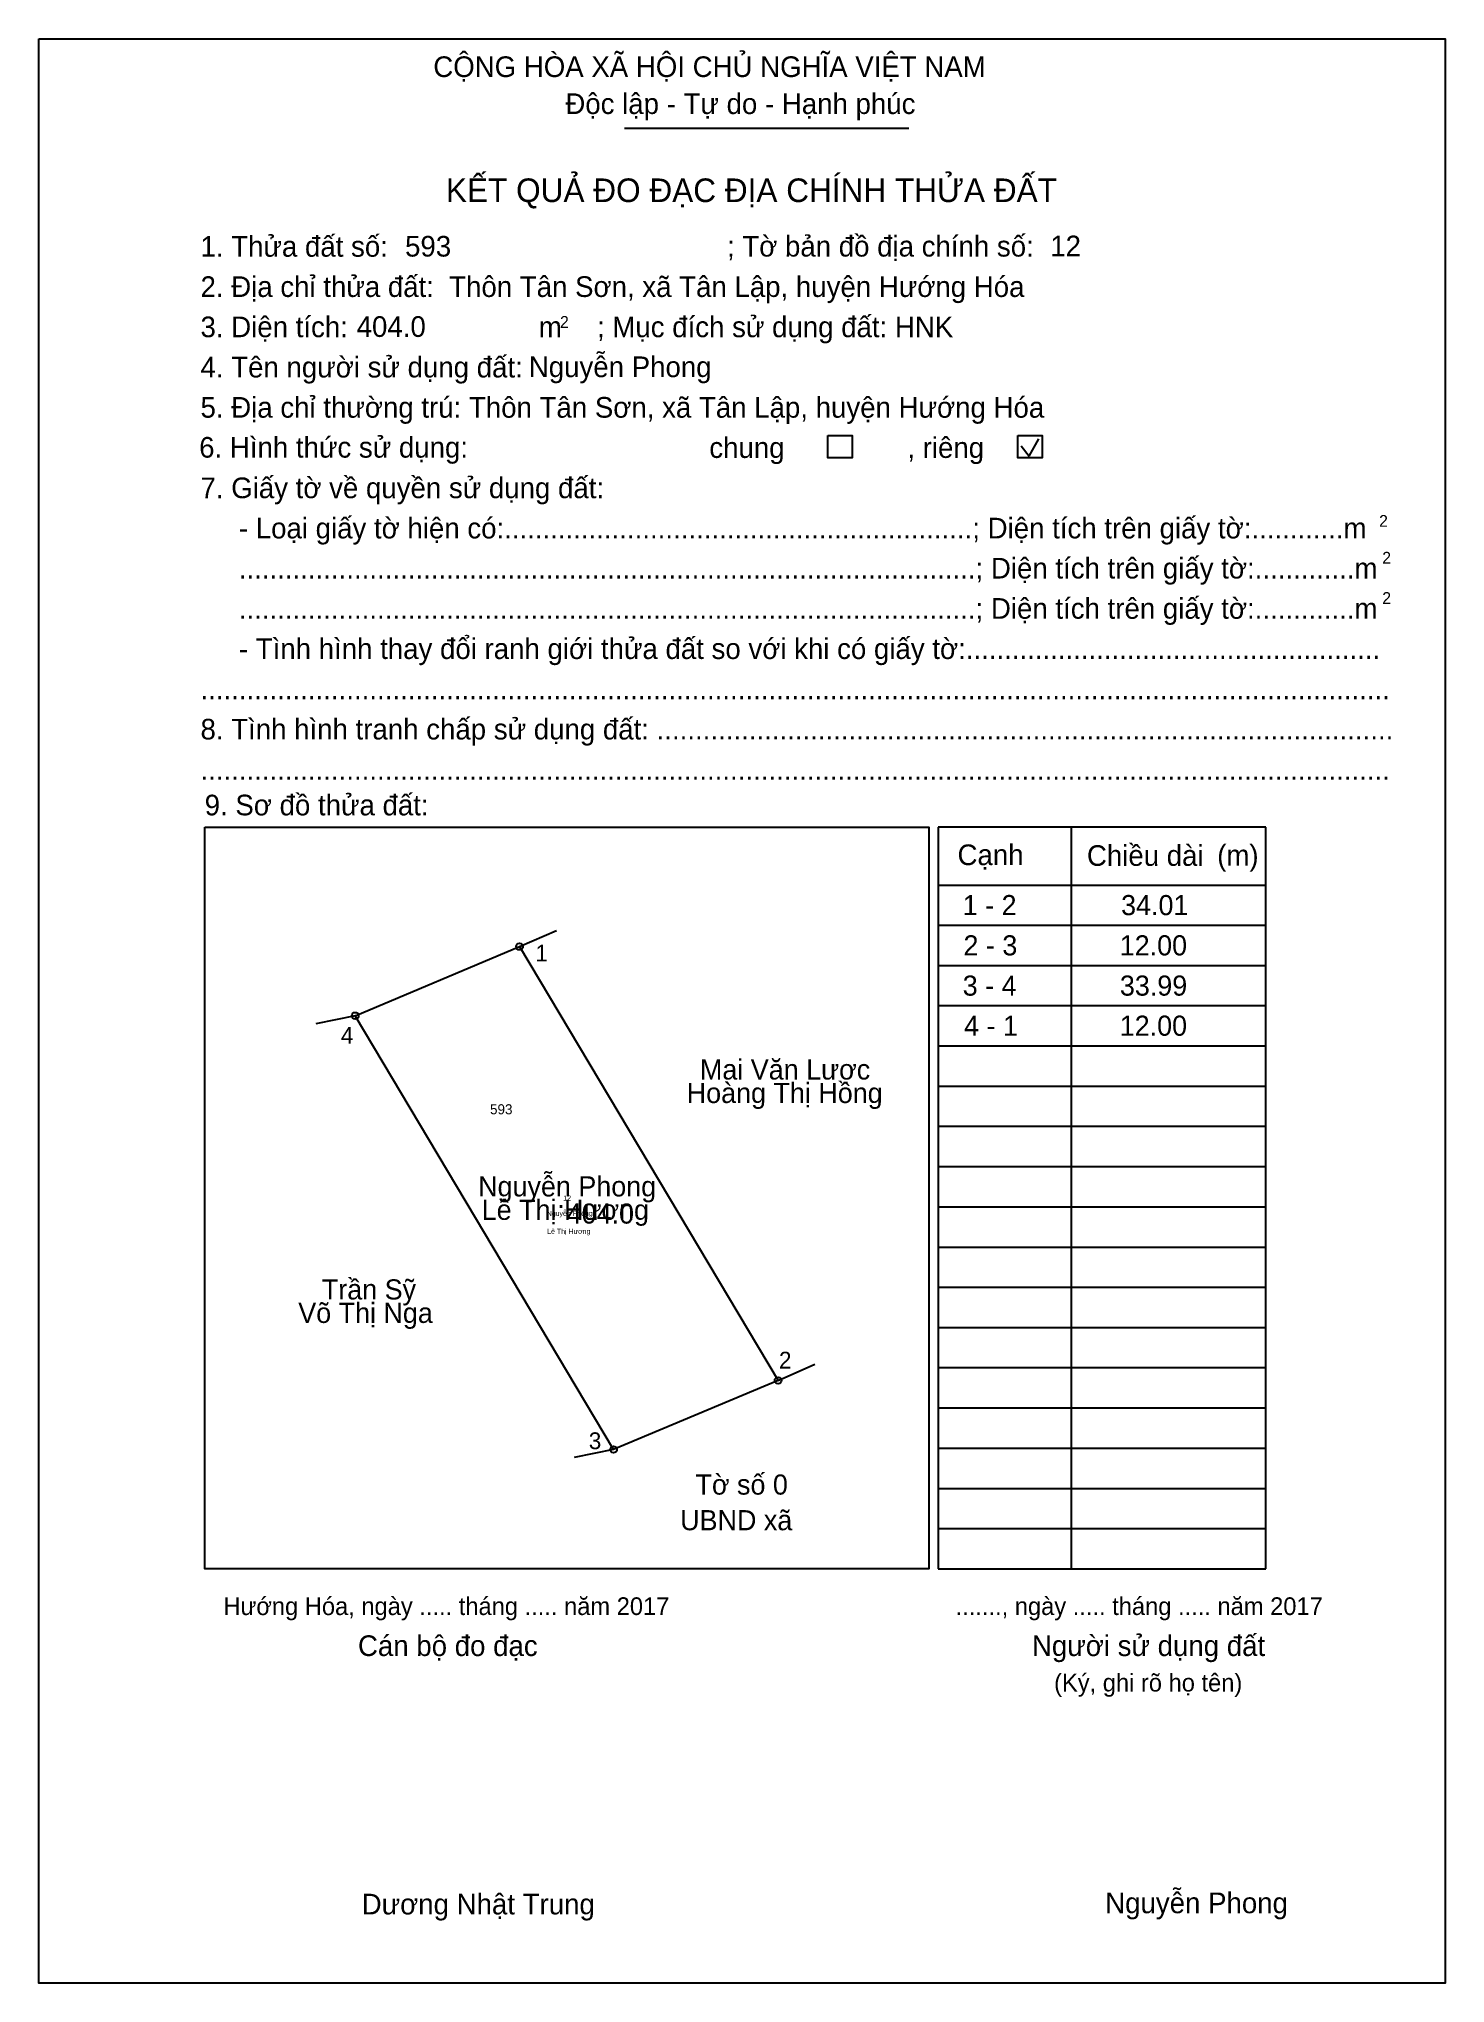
# Model space of a CAD drawing. Extents: x 548314 to 548408, y 1837782 to 1837913.
import ezdxf

# ---------------------------------------------------------------- set-up
doc = ezdxf.new("R2010")
doc.units = 0
for name, color, linetype in [('Level 1', 7, 'Continuous'), ('Level 10', 7, 'Continuous'), ('Level 11', 7, 'Continuous'), ('Level 13', 7, 'Continuous'), ('Level 15', 7, 'Continuous'), ('Level 18', 7, 'Continuous'), ('Level 2', 7, 'Continuous'), ('Level 21', 7, 'Continuous'), ('Level 27', 7, 'Continuous'), ('Level 36', 7, 'Continuous'), ('Level 48', 7, 'Continuous'), ('Level 50', 7, 'Continuous'), ('Level 52', 7, 'Continuous'), ('Level 6', 7, 'Continuous'), ('Level 9', 7, 'Continuous')]:
    doc.layers.add(name, color=color, linetype=linetype)

msp = doc.modelspace()

# ---------------------------------------------------------------- linework, layer by layer
at = {"layer": 'Level 1'}
for p, q in [((548313.74, 1837912.61), (548313.74, 1837912.61)), ((548353.16, 1837906.6), (548372.3, 1837906.6)), ((548380.4, 1837884.51), (548381.05, 1837885.68)), ((548379.86, 1837885.21), (548380.4, 1837884.51)), ((548324.9, 1837859.52), (548324.9, 1837859.52)), ((548396.33, 1837859.53), (548374.28, 1837859.53)), ((548374.28, 1837859.53), (548374.28, 1837809.58)), ((548383.24, 1837859.53), (548383.24, 1837809.58)), ((548396.33, 1837809.58), (548396.33, 1837859.53)), ((548374.28, 1837855.63), (548389.43, 1837855.63)), ((548389.43, 1837855.63), (548396.33, 1837855.63)), ((548374.28, 1837852.92), (548389.43, 1837852.92)), ((548389.43, 1837852.92), (548396.33, 1837852.92)), ((548374.28, 1837850.22), (548389.43, 1837850.22)), ((548389.43, 1837850.22), (548396.33, 1837850.22)), ((548374.28, 1837847.51), (548389.43, 1837847.51)), ((548389.43, 1837847.51), (548396.33, 1837847.51)), ((548374.28, 1837844.8), (548389.43, 1837844.8)), ((548389.43, 1837844.8), (548396.33, 1837844.8)), ((548374.28, 1837842.09), (548389.43, 1837842.09)), ((548389.43, 1837842.09), (548396.33, 1837842.09)), ((548374.28, 1837839.38), (548389.43, 1837839.38)), ((548389.43, 1837839.38), (548396.33, 1837839.38)), ((548374.28, 1837836.67), (548389.43, 1837836.67)), ((548389.43, 1837836.67), (548396.33, 1837836.67)), ((548374.28, 1837833.96), (548389.43, 1837833.96)), ((548389.43, 1837833.96), (548396.33, 1837833.96)), ((548374.28, 1837831.25), (548389.43, 1837831.25)), ((548389.43, 1837831.25), (548396.33, 1837831.25)), ((548374.28, 1837828.55), (548389.43, 1837828.55)), ((548389.43, 1837828.55), (548396.33, 1837828.55)), ((548374.28, 1837825.84), (548389.43, 1837825.84)), ((548389.43, 1837825.84), (548396.33, 1837825.84)), ((548374.28, 1837823.13), (548389.43, 1837823.13)), ((548389.43, 1837823.13), (548396.33, 1837823.13)), ((548374.28, 1837820.42), (548389.43, 1837820.42)), ((548389.43, 1837820.42), (548396.33, 1837820.42)), ((548374.28, 1837817.71), (548389.43, 1837817.71)), ((548389.43, 1837817.71), (548396.33, 1837817.71)), ((548374.28, 1837815), (548389.43, 1837815)), ((548389.43, 1837815), (548396.33, 1837815)), ((548374.28, 1837812.29), (548389.43, 1837812.29)), ((548389.43, 1837812.29), (548396.33, 1837812.29)), ((548373.64, 1837809.58), (548373.64, 1837809.58)), ((548374.28, 1837809.58), (548396.33, 1837809.58)), ((548396.33, 1837809.58), (548396.33, 1837810.07)), ((548408.4, 1837781.68), (548408.4, 1837781.68))]:
    msp.add_line(p, q, dxfattribs=at)
msp.add_lwpolyline([(548324.9, 1837859.52), (548373.64, 1837859.52), (548373.64, 1837809.58), (548324.9, 1837809.58)], close=True, dxfattribs=at)
at = {"layer": 'Level 10'}
msp.add_lwpolyline([(548352.43, 1837817.62), (548335.04, 1837846.83), (548346.1, 1837851.48), (548363.5, 1837822.26)], close=True, dxfattribs=at)
at = {"layer": 'Level 11'}
for centre in [(548346.1, 1837851.48), (548335.04, 1837846.83), (548363.5, 1837822.26), (548352.43, 1837817.62), (548352.43, 1837817.62)]:
    msp.add_circle(centre, 0.226, dxfattribs=at)
at = {"layer": 'Level 2'}
msp.add_lwpolyline([(548313.74, 1837912.61), (548408.4, 1837912.61), (548408.4, 1837781.68), (548313.74, 1837781.68)], close=True, dxfattribs=at)
at = {"layer": 'Level 27'}
for p, q in [((548346.1, 1837851.48), (548348.58, 1837852.57)), ((548335.04, 1837846.83), (548332.39, 1837846.28)), ((548363.5, 1837822.26), (548365.98, 1837823.36)), ((548352.43, 1837817.62), (548349.78, 1837817.07))]:
    msp.add_line(p, q, dxfattribs=at)
at = {"layer": 'Level 50'}
for points in [[(548366.85, 1837885.9), (548368.48, 1837885.9), (548368.48, 1837884.39), (548366.85, 1837884.39)], [(548379.65, 1837885.9), (548381.27, 1837885.9), (548381.27, 1837884.39), (548379.65, 1837884.39)]]:
    msp.add_lwpolyline(points, close=True, dxfattribs=at)

# ---------------------------------------------------------------- texts
at = {"layer": 'Level 1'}
for s, height, p in [('CỘNG HÒA XÃ HỘI CHỦ NGHĨA VIỆT NAM', 1.3904, (548340.29, 1837910.04)), ('Độc lập - Tự do - Hạnh phúc', 1.3904, (548349.18, 1837907.55)), ('KẾT QUẢ ĐO ĐẠC ĐỊA CHÍNH THỬA ĐẤT', 1.5892, (548341.14, 1837901.62)), ('1. Thửa đất số:', 1.3904, (548324.62, 1837897.94)), ('; Tờ bản đồ địa chính số:', 1.3904, (548360.06, 1837897.95)), ('2. Địa chỉ thửa đất:', 1.3904, (548324.62, 1837895.23)), ('3. Diện tích:', 1.3904, (548324.62, 1837892.52)), ('m', 1.39, (548347.39, 1837892.52)), ('2', 0.795, (548348.82, 1837893.15)), ('; Mục đích sử dụng đất: HNK', 1.3905, (548351.31, 1837892.52)), ('4. Tên người sử dụng đất:', 1.3904, (548324.62, 1837889.81)), ('5. Địa chỉ thường trú: Thôn Tân Sơn, xã Tân Lập, huyện Hướng Hóa', 1.3905, (548324.62, 1837887.1)), ('chung                , riêng', 1.3904, (548358.87, 1837884.39)), ('7. Giấy tờ về quyền sử dụng đất:', 1.3904, (548324.62, 1837881.68)), ('     - Loại giấy tờ hiện có:.............................................................; Diện tích trên giấy tờ:............m', 1.39044, (548324.62, 1837878.97)), ('2', 0.795, (548403.96, 1837879.75)), ('     ................................................................................................; Diện tích trên giấy tờ:.............m', 1.39044, (548324.62, 1837876.27)), ('2', 0.795, (548404.17, 1837877.27)), ('     ................................................................................................; Diện tích trên giấy tờ:.............m', 1.39044, (548324.62, 1837873.56)), ('2', 0.795, (548404.17, 1837874.56)), ('     - Tình hình thay đổi ranh giới thửa đất so với khi có giấy tờ:......................................................', 1.39044, (548324.62, 1837870.85)), ('...........................................................................................................................................................', 1.39044, (548324.62, 1837868.14)), ('8. Tình hình tranh chấp sử dụng đất: ................................................................................................', 1.39044, (548324.62, 1837865.43)), ('...........................................................................................................................................................', 1.39044, (548324.62, 1837862.72)), ('9. Sơ đồ thửa đất:', 1.3904, (548324.9, 1837860.32)), ('Cạnh', 1.39, (548375.58, 1837856.97)), ('Chiều dài', 1.39, (548384.29, 1837856.92)), ('(m)', 1.39, (548393.06, 1837856.94)), ('Hướng Hóa, ngày ..... tháng ..... năm 2017', 1.1919, (548326.16, 1837806.47)), ('......., ngày ..... tháng ..... năm 2017', 1.1919, (548375.45, 1837806.47)), ('Cán bộ đo đạc', 1.3905, (548335.22, 1837803.71)), ('Người sử dụng đất', 1.3904, (548380.59, 1837803.71)), ('(Ký, ghi rõ họ tên)', 1.1919, (548382.08, 1837801.32)), ('Dương Nhật Trung', 1.3905, (548335.47, 1837786.31))]:
    msp.add_text(s, height=height, dxfattribs=at).set_placement(p)
at = {"layer": 'Level 13'}
for s, height, p in [('Nguyễn Phong', 1.3544, (548343.31, 1837834.66)), ('Lê Thị Hương', 1.3544, (548343.55, 1837833.08)), ('Nguyễn Phong', 0.3386, (548347.93, 1837833.35)), ('.', 1.35, (548348.64, 1837833.87)), ('404.0', 1.354, (548349.27, 1837832.83))]:
    msp.add_text(s, height=height, dxfattribs=at).set_placement(p)
at = {"layer": 'Level 15'}
msp.add_text('Lê Thị Hương', height=0.3386, dxfattribs=at).set_placement((548347.96, 1837832.14))
at = {"layer": 'Level 18'}
msp.add_text('12', height=0.339, dxfattribs=at).set_placement((548349.04, 1837834.38))
at = {"layer": 'Level 21'}
msp.add_text('593', height=0.677, dxfattribs=at).set_placement((548344.11, 1837840.19))
at = {"layer": 'Level 36'}
for s, height, p in [('Mai Văn Lược', 1.3544, (548358.24, 1837842.53)), ('Hoàng Thị Hồng', 1.3544, (548357.35, 1837840.95)), ('Trần Sỹ', 1.354, (548332.79, 1837827.72)), ('Võ Thị Nga', 1.354, (548331.2, 1837826.14)), ('Tờ số 0', 1.354, (548357.94, 1837814.58)), ('UBND xã', 1.354, (548356.91, 1837812.18))]:
    msp.add_text(s, height=height, dxfattribs=at).set_placement(p)
at = {"layer": 'Level 48'}
msp.add_text('6. Hình thức sử dụng:', height=1.3905, dxfattribs=at).set_placement((548324.53, 1837884.41))
at = {"layer": 'Level 52'}
for s, p in [('1 - 2', (548375.93, 1837853.6)), ('34.01', (548386.59, 1837853.6)), ('2 - 3', (548375.98, 1837850.89)), ('12.00', (548386.5, 1837850.89)), ('3 - 4', (548375.93, 1837848.18)), ('33.99', (548386.51, 1837848.18)), ('4 - 1', (548376.02, 1837845.48)), ('12.00', (548386.5, 1837845.48))]:
    msp.add_text(s, height=1.354, dxfattribs=at).set_placement(p)
at = {"layer": 'Level 6'}
for s, height, p in [('593', 1.391, (548338.39, 1837897.95)), ('12', 1.391, (548381.82, 1837897.97)), ('Thôn Tân Sơn, xã Tân Lập, huyện Hướng Hóa', 1.3905, (548341.36, 1837895.23)), ('404.0', 1.391, (548335.13, 1837892.54)), ('Nguyễn Phong', 1.3905, (548346.72, 1837889.83)), ('Nguyễn Phong', 1.3905, (548385.52, 1837786.39))]:
    msp.add_text(s, height=height, dxfattribs=at).set_placement(p)
at = {"layer": 'Level 9'}
for s, p in [('1', (548347.16, 1837850.48)), ('4', (548334.07, 1837844.94)), ('2', (548363.56, 1837823.07)), ('3', (548350.76, 1837817.64))]:
    msp.add_text(s, height=1.13, dxfattribs=at).set_placement(p)

doc.saveas('drawing.dxf')
